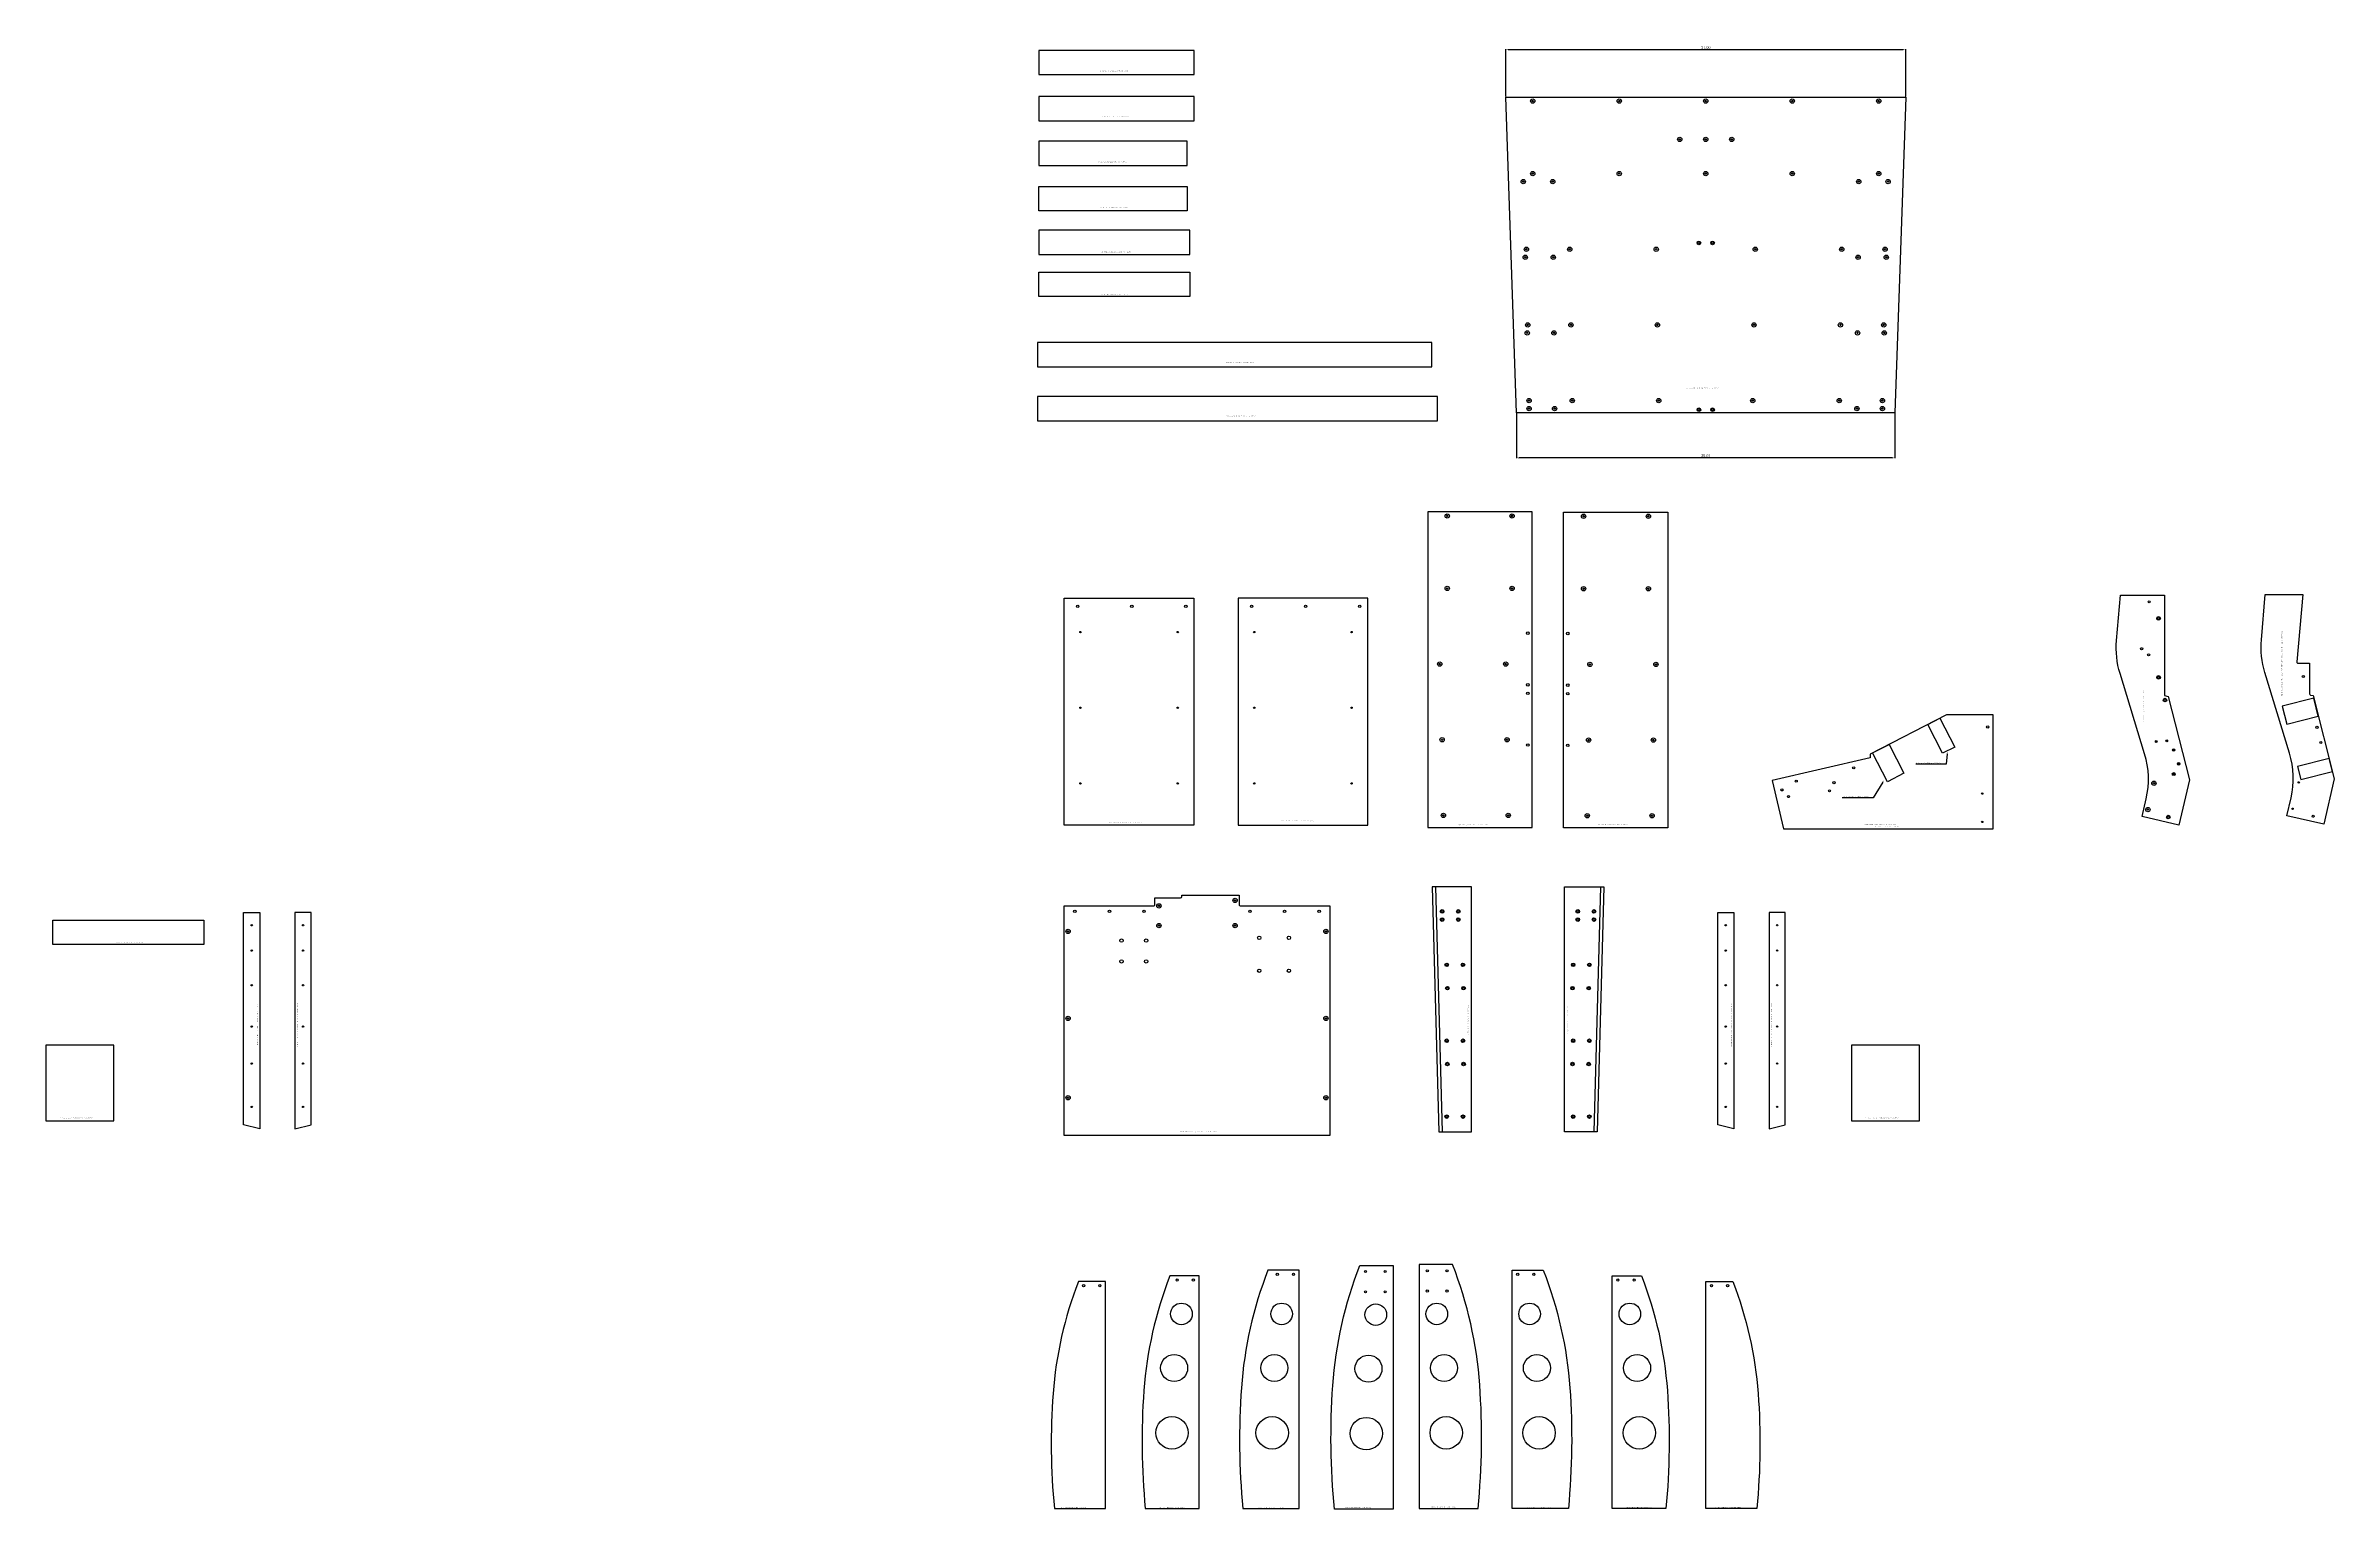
# Model space of a CAD drawing. Extents: x -85 to 127, y 11 to 146.
import ezdxf
from ezdxf import colors
from ezdxf.entities.mleader import LeaderData, LeaderLine
from ezdxf.enums import TextEntityAlignment as Align
from ezdxf.math import Vec2, Vec3

# ---------------------------------------------------------------- set-up
doc = ezdxf.new("R2010")
doc.units = 0
doc.header["$MEASUREMENT"] = 0
doc.header["$PDSIZE"] = -1
doc.layers.get('0').update_dxf_attribs({"linetype": 'CONTINUOUS'})
doc.layers.get('Defpoints').update_dxf_attribs({"linetype": 'CONTINUOUS'})
doc.layers.add('Info', color=4, linetype='CONTINUOUS')
doc.styles.add('Annotative', font='txt')
doc.dimstyles.get("Standard").update_dxf_attribs({"dimtxt": 0.18, "dimasz": 0.18, "dimexe": 0.18, "dimexo": 0.0625, "dimgap": 0.09, "dimtad": 0, "dimtih": 1, "dimtoh": 1, "dimdec": 4, "dimzin": 0, "dimdsep": 46, "dimtxsty": 'STANDARD', "dimcen": 0.09, "dimadec": 0, "dimazin": 0, "dimtfac": 1, "dimtdec": 4, "dimtofl": 0, "dimtmove": 0, "dimatfit": 3, "dimfxl": 1, "dimtolj": 1, "dimtzin": 0, "dimarcsym": 0})

# ---------------------------------------------------------------- blocks, each defined once
blk = doc.blocks.new('*D14')
at = {"color": 0, "lineweight": -2, "transparency": 16777216}
for p, q in [((50.24, 141.2), (50.24, 145.6)), ((50.47, 145.56), (87, 145.56)), ((87.24, 141.2), (87.24, 145.6))]:
    blk.add_line(p, q, dxfattribs=at)
at = {"color": 0, "transparency": 16777216}
for points in [[(50.47, 145.6), (50.47, 145.52), (50.24, 145.56)], [(87, 145.6), (87, 145.52), (87.24, 145.56)]]:
    blk.add_solid(points, dxfattribs=at)
at = {"layer": 'Defpoints', "color": 0, "transparency": 16777216}
for p in [(87.24, 145.56), (50.24, 141.16), (87.24, 141.16)]:
    blk.add_point(p, dxfattribs=at)
at = {"color": 0, "transparency": 16777216, "insert": (68.74, 145.74), "char_height": 0.25, "attachment_point": 5}
blk.add_mtext('\\A1;37.00', dxfattribs=at)
blk = doc.blocks.new('*D15')
at = {"color": 0, "lineweight": -2, "transparency": 16777216}
for p, q in [((51.23, 111.92), (51.23, 107.74)), ((86.24, 111.92), (86.24, 107.74)), ((86.01, 107.78), (51.47, 107.78))]:
    blk.add_line(p, q, dxfattribs=at)
at = {"color": 0, "transparency": 16777216}
for points in [[(51.47, 107.82), (51.47, 107.74), (51.23, 107.78)], [(86.01, 107.82), (86.01, 107.74), (86.24, 107.78)]]:
    blk.add_solid(points, dxfattribs=at)
at = {"layer": 'Defpoints', "color": 0, "transparency": 16777216}
for p in [(51.23, 111.96), (86.24, 111.96), (51.23, 107.78)]:
    blk.add_point(p, dxfattribs=at)
at = {"color": 0, "transparency": 16777216, "insert": (68.74, 107.97), "char_height": 0.25, "attachment_point": 5}
blk.add_mtext('\\A1;35.01', dxfattribs=at)

msp = doc.modelspace()

# ---------------------------------------------------------------- linework, layer by layer
for p, q in [((43.742, 68.084), (44.362, 45.443)), ((59.007, 68.084), (58.387, 45.443))]:
    msp.add_line(p, q)
at = {"color": 7, "linetype": 'Continuous'}
for points in [[(7.034, 145.483), (7.034, 143.233), (21.414, 143.233), (21.414, 145.483)], [(7.034, 141.214), (7.034, 138.964), (21.414, 138.964), (21.414, 141.214)], [(7.034, 134.822), (20.778, 134.822), (20.778, 137.072), (7.034, 137.072)], [(20.778, 130.642), (7.034, 130.642), (7.034, 132.892), (20.778, 132.892)], [(7.034, 126.603), (21.016, 126.603), (21.016, 128.853), (7.034, 128.853)], [(21.016, 122.722), (7.034, 122.722), (7.034, 124.972), (21.016, 124.972)], [(6.919, 118.456), (6.919, 116.206), (43.41, 116.206), (43.41, 118.456)], [(6.919, 113.473), (6.919, 111.223), (43.918, 111.223), (43.918, 113.473)], [(43.021, 102.779), (43.021, 73.579), (52.671, 73.579), (52.671, 102.779)], [(65.233, 102.753), (65.233, 73.553), (55.583, 73.553), (55.583, 102.753)], [(21.395, 94.794), (21.395, 73.794), (9.395, 73.794), (9.395, 94.794)], [(37.479, 73.794), (37.479, 94.794), (25.479, 94.794), (25.479, 73.794)], [(91.003, 84.01), (83.943, 80.373), (83.943, 80.026), (74.89, 77.936), (75.921, 73.473), (95.318, 73.473), (95.318, 84.01)], [(-66.515, 46.067), (-66.515, 65.72), (-65.015, 65.72), (-65.015, 45.72)], [(-60.262, 46.067), (-60.262, 65.72), (-61.762, 65.72), (-61.762, 45.72)], [(69.842, 46.067), (69.842, 65.72), (71.342, 65.72), (71.342, 45.72)], [(76.095, 46.067), (76.095, 65.72), (74.595, 65.72), (74.595, 45.72)], [(-70.185, 62.756), (-84.168, 62.756), (-84.168, 65.006), (-70.185, 65.006)], [(-84.815, 46.439), (-78.515, 46.439), (-78.515, 53.439), (-84.815, 53.439)], [(82.213, 46.439), (88.513, 46.439), (88.513, 53.439), (82.213, 53.439)]]:
    msp.add_lwpolyline(points, close=True, dxfattribs=at)
at = {"color": 0, "linetype": 'Continuous'}
msp.add_lwpolyline([(86.243, 111.96), (51.233, 111.96), (50.238, 141.16), (87.237, 141.16)], close=True, dxfattribs=at)
at = {"color": 7, "linetype": 'Continuous'}
for points in [[(107.109, 95.077), (111.189, 95.077), (111.189, 85.786), (111.527, 85.708), (113.482, 78.011), (112.512, 73.807), (109.101, 74.594), (109.484, 76.25, 0.1316525), (109.339, 80.389), (107.06, 87.843, -0.096289), (106.741, 90.879)], [(33.98, 66.334), (33.98, 45.085), (9.38, 45.085), (9.38, 66.334), (17.655, 66.334, 0.4142136), (17.78, 66.459), (17.78, 67.087), (20.155, 67.087, 0.4142136), (20.28, 67.212), (20.28, 67.334), (25.58, 67.334), (25.58, 66.459, 0.4142136), (25.705, 66.334)], [(10.709, 31.574, 0.0743296), (8.367, 21.224, 0.0417113), (8.483, 10.586), (13.214, 10.586), (13.214, 31.574)], [(71.244, 31.574, -0.0743296), (73.585, 21.224, -0.0417113), (73.469, 10.586), (68.739, 10.586), (68.739, 31.574)]]:
    msp.add_lwpolyline(points, format="xyb", close=True, dxfattribs=at)
at = {"color": 7, "linetype": 'Continuous', "lineweight": 25}
msp.add_lwpolyline([(124.679, 85.841), (124.92, 85.785), (126.876, 78.088), (125.905, 73.884), (122.495, 74.671), (122.877, 76.328, 0.1316525), (122.732, 80.466), (120.454, 87.92, -0.096289), (120.135, 90.956), (120.502, 95.154), (123.957, 95.154), (123.411, 88.914, 0.4400105), (123.536, 88.779), (124.582, 88.779), (124.582, 85.963, 0.3492156)], format="xyb", close=True, dxfattribs=at)
at = {"color": 4}
for points in [[(125.404, 83.88), (124.982, 85.541), (122.074, 84.803), (122.497, 83.141)], [(126.399, 79.966), (123.491, 79.228), (123.799, 78.016), (126.706, 78.755)]]:
    msp.add_lwpolyline(points, close=True, dxfattribs=at)
at = {"color": 4, "lineweight": 30}
for points in [[(90.392, 83.695), (91.765, 81.028), (90.654, 80.456), (89.28, 83.123), (90.392, 83.695)], [(85.691, 81.274), (87.065, 78.607), (85.541, 77.822), (84.167, 80.489), (85.691, 81.274)]]:
    msp.add_lwpolyline(points, dxfattribs=at)
for points in [[(47.072, 68.084), (43.442, 68.084), (44.062, 45.443), (47.072, 45.443)], [(55.678, 68.084), (59.308, 68.084), (58.688, 45.443), (55.678, 45.443)]]:
    msp.add_lwpolyline(points, close=True)
for points in [[(19.163, 32.099, 0.0746388), (16.766, 21.49, 0.0417696), (16.894, 10.586), (21.863, 10.586), (21.863, 32.099)], [(42.234, 10.586), (47.679, 10.586, 0.0419013), (47.832, 22.022, 0.0753315), (45.321, 33.15), (42.234, 33.15)], [(62.789, 32.099, -0.0746388), (65.187, 21.49, -0.0417696), (65.059, 10.586), (60.09, 10.586), (60.09, 32.099)]]:
    msp.add_lwpolyline(points, format="xyb", close=True)
at = {"color": 0, "linetype": 'ByBlock'}
for points in [[(31.132, 10.586), (31.132, 32.624), (28.238, 32.624, 0.0749354), (25.784, 21.756, 0.041826), (25.925, 10.586)], [(50.82, 10.586), (50.82, 32.624), (53.714, 32.624, -0.0749354), (56.168, 21.756, -0.041826), (56.028, 10.586)]]:
    msp.add_lwpolyline(points, format="xyb", close=True, dxfattribs=at)
at = {"color": 0}
msp.add_lwpolyline([(39.839, 10.517), (34.394, 10.517, -0.0419013), (34.241, 21.953, -0.0753315), (36.751, 33.081), (39.839, 33.081)], format="xyb", close=True, dxfattribs=at)
at = {"color": 0, "linetype": 'Continuous'}
for centre, radius in [((52.738, 140.785), 0.2), ((60.738, 140.785), 0.2), ((68.738, 140.785), 0.2), ((76.738, 140.785), 0.2), ((84.738, 140.785), 0.2), ((66.338, 137.247), 0.2), ((68.738, 137.247), 0.2), ((71.138, 137.247), 0.2), ((51.863, 133.335), 0.2), ((52.731, 134.085), 0.2), ((54.58, 133.335), 0.2), ((60.731, 134.085), 0.2), ((68.744, 134.085), 0.2), ((76.744, 134.085), 0.2), ((82.896, 133.335), 0.2), ((84.744, 134.085), 0.2), ((85.612, 133.335), 0.2), ((52.153, 127.085), 0.2), ((56.153, 127.085), 0.2), ((64.153, 127.085), 0.2), ((68.105, 127.669), 0.0967), ((69.368, 127.669), 0.0967), ((73.323, 127.085), 0.2), ((81.323, 127.085), 0.2), ((85.323, 127.085), 0.2), ((52.042, 126.335), 0.2), ((54.639, 126.335), 0.2), ((82.836, 126.335), 0.2), ((85.433, 126.335), 0.2), ((52.221, 119.335), 0.2), ((52.272, 120.085), 0.2), ((54.699, 119.335), 0.2), ((56.272, 120.085), 0.2), ((64.272, 120.085), 0.2), ((73.203, 120.085), 0.2), ((81.203, 120.085), 0.2), ((82.777, 119.335), 0.2), ((85.203, 120.085), 0.2), ((85.255, 119.335), 0.2), ((52.391, 113.085), 0.2), ((52.4, 112.335), 0.2), ((54.758, 112.335), 0.2), ((56.391, 113.085), 0.2), ((64.391, 113.085), 0.2), ((73.084, 113.085), 0.2), ((81.084, 113.085), 0.2), ((82.717, 112.335), 0.2), ((85.076, 112.335), 0.2), ((85.084, 113.085), 0.2), ((37.268, 32.512), 0.095), ((39.089, 32.512), 0.095), ((37.268, 30.637), 0.095), ((39.089, 30.637), 0.095), ((38.214, 28.517), 1), ((37.539, 23.517), 1.25), ((37.339, 17.517), 1.5)]:
    msp.add_circle(centre, radius, dxfattribs=at)
at = {"color": 0}
for centre, radius in [((52.738, 140.785), 0.0625), ((60.738, 140.785), 0.0625), ((68.738, 140.785), 0.0625), ((76.738, 140.785), 0.0625), ((84.738, 140.785), 0.0625), ((66.338, 137.247), 0.0625), ((68.738, 137.247), 0.0625), ((71.138, 137.247), 0.0625), ((51.863, 133.335), 0.0625), ((52.731, 134.085), 0.0625), ((54.58, 133.335), 0.0625), ((60.731, 134.085), 0.0625), ((68.744, 134.085), 0.0625), ((76.744, 134.085), 0.0625), ((82.896, 133.335), 0.0625), ((84.744, 134.085), 0.0625), ((85.612, 133.335), 0.0625), ((52.153, 127.085), 0.0625), ((56.153, 127.085), 0.0625), ((64.153, 127.085), 0.0625), ((68.105, 127.669), 0.165), ((69.368, 127.669), 0.165), ((73.323, 127.085), 0.0625), ((81.323, 127.085), 0.0625), ((85.323, 127.085), 0.0625), ((52.042, 126.335), 0.0625), ((54.639, 126.335), 0.0625), ((82.836, 126.335), 0.0625), ((85.433, 126.335), 0.0625), ((52.221, 119.335), 0.0625), ((52.272, 120.085), 0.0625), ((54.699, 119.335), 0.0625), ((56.272, 120.085), 0.0625), ((64.272, 120.085), 0.0625), ((73.203, 120.085), 0.0625), ((81.203, 120.085), 0.0625), ((82.777, 119.335), 0.0625), ((85.203, 120.085), 0.0625), ((85.255, 119.335), 0.0625), ((52.391, 113.085), 0.0625), ((52.4, 112.335), 0.0625), ((54.758, 112.335), 0.0625), ((56.391, 113.085), 0.0625), ((64.391, 113.085), 0.0625), ((73.084, 113.085), 0.0625), ((81.084, 113.085), 0.0625), ((82.717, 112.335), 0.0625), ((85.076, 112.335), 0.0625), ((85.084, 113.085), 0.0625), ((94.318, 76.723), 0.0625), ((94.318, 74.098), 0.0625)]:
    msp.add_circle(centre, radius, dxfattribs=at)
for centre, radius in [((68.105, 112.236), 0.165), ((69.368, 112.236), 0.165), ((44.821, 102.404), 0.0625), ((50.821, 102.404), 0.0625), ((57.433, 102.378), 0.0625), ((63.433, 102.378), 0.0625), ((44.821, 95.704), 0.0625), ((50.821, 95.704), 0.0625), ((57.433, 95.678), 0.0625), ((63.433, 95.678), 0.0625), ((10.895, 91.669), 0.0625), ((19.895, 91.669), 0.0625), ((26.979, 91.669), 0.0625), ((35.979, 91.669), 0.0625), ((110.626, 92.927), 0.095), ((44.129, 88.704), 0.0625), ((50.236, 88.704), 0.0625), ((58.018, 88.678), 0.0625), ((64.125, 88.678), 0.0625), ((110.626, 87.474), 0.095), ((10.895, 84.669), 0.0625), ((19.895, 84.669), 0.0625), ((26.979, 84.669), 0.0625), ((35.979, 84.669), 0.0625), ((111.223, 85.381), 0.095), ((44.356, 81.704), 0.0625), ((50.356, 81.704), 0.0625), ((57.898, 81.678), 0.0625), ((63.898, 81.678), 0.0625), ((110.418, 81.534), 0.0625), ((111.379, 81.603), 0.0625), ((112.012, 80.754), 0.065), ((112.033, 78.523), 0.075), ((112.482, 79.477), 0.065), ((10.895, 77.669), 0.0625), ((19.895, 77.669), 0.0625), ((26.979, 77.669), 0.0625), ((35.979, 77.669), 0.0625), ((110.198, 77.676), 0.0625), ((44.475, 74.704), 0.0625), ((50.475, 74.704), 0.0625), ((57.779, 74.678), 0.0625), ((63.779, 74.678), 0.0625), ((109.635, 75.24), 0.0625), ((111.528, 74.547), 0.095), ((18.155, 66.337), 0.0625), ((25.205, 66.837), 0.0625), ((44.349, 65.82), 0.095), ((45.849, 65.82), 0.095), ((56.901, 65.82), 0.095), ((58.401, 65.82), 0.095), ((-65.765, 64.548), 0.0625), ((-61.012, 64.548), 0.0625), ((9.755, 63.979), 0.0625), ((18.155, 64.507), 0.0625), ((25.205, 64.507), 0.0625), ((33.605, 63.979), 0.0625), ((44.349, 65.07), 0.095), ((45.849, 65.07), 0.095), ((56.901, 65.07), 0.095), ((58.401, 65.07), 0.095), ((70.592, 64.548), 0.0625), ((75.345, 64.548), 0.0625), ((-65.765, 62.204), 0.0625), ((-61.012, 62.204), 0.0625), ((70.592, 62.204), 0.0625), ((75.345, 62.204), 0.0625), ((44.777, 60.878), 0.095), ((46.278, 60.878), 0.095), ((56.472, 60.878), 0.095), ((57.972, 60.878), 0.095), ((-65.765, 58.989), 0.0625), ((-61.012, 58.989), 0.0625), ((44.835, 58.726), 0.095), ((46.335, 58.726), 0.095), ((56.414, 58.726), 0.095), ((57.914, 58.726), 0.095), ((70.592, 58.989), 0.0625), ((75.345, 58.989), 0.0625), ((-65.765, 55.172), 0.0625), ((-61.012, 55.172), 0.0625), ((9.755, 55.926), 0.0625), ((33.605, 55.926), 0.0625), ((70.592, 55.172), 0.0625), ((75.345, 55.172), 0.0625), ((44.777, 53.858), 0.095), ((46.278, 53.858), 0.095), ((56.472, 53.858), 0.095), ((57.972, 53.858), 0.095), ((-65.765, 51.743), 0.0625), ((-61.012, 51.743), 0.0625), ((44.835, 51.706), 0.095), ((46.335, 51.706), 0.095), ((56.414, 51.706), 0.095), ((57.914, 51.706), 0.095), ((70.592, 51.743), 0.0625), ((75.345, 51.743), 0.0625), ((-65.765, 47.739), 0.0625), ((-61.012, 47.739), 0.0625), ((9.755, 48.586), 0.0625), ((33.605, 48.586), 0.0625), ((44.777, 46.838), 0.095), ((46.278, 46.838), 0.095), ((56.472, 46.838), 0.095), ((57.972, 46.838), 0.095), ((70.592, 47.739), 0.0625), ((75.345, 47.739), 0.0625)]:
    msp.add_circle(centre, radius)
at = {"color": 7, "linetype": 'Continuous'}
for centre, radius in [((68.105, 112.236), 0.0967), ((69.368, 112.236), 0.0967), ((44.821, 102.404), 0.2), ((50.821, 102.404), 0.2), ((57.433, 102.378), 0.2), ((63.433, 102.378), 0.2), ((44.821, 95.704), 0.2), ((50.821, 95.704), 0.2), ((57.433, 95.678), 0.2), ((63.433, 95.678), 0.2), ((10.645, 94.044), 0.117), ((15.645, 94.044), 0.117), ((20.645, 94.044), 0.117), ((26.729, 94.044), 0.117), ((31.729, 94.044), 0.117), ((36.729, 94.044), 0.117), ((109.751, 94.458), 0.0967), ((52.278, 91.561), 0.114), ((55.976, 91.535), 0.114), ((110.626, 92.927), 0.166), ((109.062, 90.126), 0.0967), ((109.71, 89.56), 0.0967), ((44.129, 88.704), 0.2), ((50.236, 88.704), 0.2), ((52.278, 86.783), 0.114), ((55.976, 86.756), 0.114), ((58.018, 88.678), 0.2), ((64.125, 88.678), 0.2), ((110.626, 87.474), 0.166), ((52.278, 85.995), 0.114), ((55.976, 85.969), 0.114), ((111.223, 85.381), 0.166), ((94.818, 82.885), 0.0967), ((44.356, 81.704), 0.2), ((50.356, 81.704), 0.2), ((52.278, 81.217), 0.114), ((55.976, 81.19), 0.114), ((57.898, 81.678), 0.2), ((63.898, 81.678), 0.2), ((110.418, 81.534), 0.086), ((111.379, 81.603), 0.086), ((112.012, 80.754), 0.112), ((82.425, 79.099), 0.0967), ((112.033, 78.523), 0.139), ((112.482, 79.477), 0.113), ((75.787, 77.061), 0.0967), ((76.387, 76.443), 0.0967), ((77.112, 77.872), 0.0967), ((80.193, 76.978), 0.0967), ((80.599, 77.737), 0.0967), ((110.198, 77.676), 0.2), ((44.475, 74.704), 0.2), ((50.475, 74.704), 0.2), ((57.779, 74.678), 0.2), ((63.779, 74.678), 0.2), ((109.635, 75.24), 0.2), ((111.528, 74.547), 0.166), ((10.38, 65.834), 0.117), ((13.58, 65.834), 0.117), ((16.78, 65.834), 0.117), ((18.155, 66.337), 0.2), ((25.205, 66.837), 0.2), ((26.58, 65.834), 0.117), ((29.78, 65.834), 0.117), ((32.98, 65.834), 0.117), ((44.349, 65.82), 0.166), ((45.849, 65.82), 0.166), ((56.901, 65.82), 0.166), ((58.401, 65.82), 0.166), ((9.755, 63.979), 0.2), ((18.155, 64.507), 0.2), ((25.205, 64.507), 0.2), ((27.436, 63.379), 0.156), ((30.186, 63.379), 0.156), ((33.605, 63.979), 0.2), ((44.349, 65.07), 0.166), ((45.849, 65.07), 0.166), ((56.901, 65.07), 0.166), ((58.401, 65.07), 0.166), ((14.694, 63.126), 0.156), ((16.978, 63.126), 0.156), ((14.694, 61.197), 0.156), ((16.978, 61.197), 0.156), ((27.436, 60.329), 0.156), ((30.186, 60.329), 0.156), ((44.777, 60.878), 0.166), ((46.278, 60.878), 0.166), ((56.472, 60.878), 0.166), ((57.972, 60.878), 0.166), ((44.835, 58.726), 0.166), ((46.335, 58.726), 0.166), ((56.414, 58.726), 0.166), ((57.914, 58.726), 0.166), ((9.755, 55.926), 0.2), ((33.605, 55.926), 0.2), ((44.777, 53.858), 0.166), ((46.278, 53.858), 0.166), ((56.472, 53.858), 0.166), ((57.972, 53.858), 0.166), ((44.835, 51.706), 0.166), ((46.335, 51.706), 0.166), ((56.414, 51.706), 0.166), ((57.914, 51.706), 0.166), ((9.755, 48.586), 0.2), ((33.605, 48.586), 0.2), ((44.777, 46.838), 0.166), ((46.278, 46.838), 0.166), ((56.472, 46.838), 0.166), ((57.972, 46.838), 0.166), ((19.839, 31.724), 0.0968), ((21.339, 31.724), 0.0968), ((42.984, 32.581), 0.095), ((44.805, 32.581), 0.095), ((60.614, 31.724), 0.0968), ((62.114, 31.724), 0.0968), ((11.19, 31.199), 0.0968), ((12.69, 31.199), 0.0968), ((42.984, 30.706), 0.095), ((44.805, 30.706), 0.095), ((69.263, 31.199), 0.0968), ((70.763, 31.199), 0.0968), ((20.238, 28.586), 1), ((43.859, 28.586), 1), ((61.715, 28.586), 1), ((19.563, 23.586), 1.25), ((44.534, 23.586), 1.25), ((62.39, 23.586), 1.25), ((19.363, 17.586), 1.5), ((44.734, 17.586), 1.5), ((62.59, 17.586), 1.5)]:
    msp.add_circle(centre, radius, dxfattribs=at)
at = {"color": 7, "linetype": 'Continuous', "lineweight": 25}
for centre, radius in [((124.019, 87.551), 0.0967), ((125.278, 82.853), 0.0967), ((125.636, 81.445), 0.0967), ((123.591, 77.753), 0.0625), ((123.029, 75.317), 0.0625), ((124.921, 74.624), 0.0967)]:
    msp.add_circle(centre, radius, dxfattribs=at)
at = {"color": 0, "linetype": 'ByBlock'}
for centre, radius in [((29.108, 32.249), 0.0967), ((30.608, 32.249), 0.0967), ((51.344, 32.249), 0.0967), ((52.844, 32.249), 0.0967), ((29.507, 28.586), 1), ((52.445, 28.586), 1), ((28.832, 23.586), 1.25), ((53.12, 23.586), 1.25), ((28.632, 17.586), 1.5), ((53.32, 17.586), 1.5)]:
    msp.add_circle(centre, radius, dxfattribs=at)

# ---------------------------------------------------------------- texts
at = {"layer": 'Info', "style": 'Annotative'}
for s, p in [('Sub Floor Brace E - Qty 1 - PN# OH2A1A1A-15 - CNC - Item 6 - Thick .75" (19.05mm)', (12.689, 143.551)), ('Sub Floor Brace H - Qty 1 - PN# OH2A1A1A-18 - CNC - Item 9 - Thick .75" (19.05mm)', (12.74, 139.34)), ('Sub Floor Brace D - Qty 1 - PN# OH2A1A1A-14 - CNC - Item 5 - Thick .75" (19.05mm)', (12.518, 135.121)), ('Sub Floor Brace G - Qty 1 - PN# OH2A1A1A-17 - CNC - Item 8 - Thick .75" (19.05mm)', (12.643, 130.9)), ('Sub Floor Brace C - Qty 1 - PN# OH2A1A1A-13 - CNC - Item 4 - Thick .75" (19.05mm)', (12.858, 126.808)), ('Sub Floor Brace F - Qty 1 - PN# OH2A1A1A-16 - CNC - Item 7 - Thick .75" (19.05mm)', (12.736, 122.885)), ('Sub Floor Brace B - Qty 1 - PN# OH2A1A1A-12 - CNC - Item 3 - Thick .75" (19.05mm)', (24.34, 116.566)), ('Lower Instrument Panel Base - Qty 1 - PN# OH2A1A1A-10 - CNC - Item 1 - Thick .75" (19.05mm)', (66.913, 114.217)), ('Sub Floor Brace A  - Qty 1 - PN# OH2A1A1A-11 - CNC - Item 2 - Thick .75" (19.05mm)', (24.407, 111.626)), ('Left Outboard Footwell Wall  - Qty 1 - PN# OH2A1A1A-44 - CNC - Item 35 - Thick .75" (19.05mm)', (29.477, 74.177)), ('Right Outboard Footwell Wall  - Qty 1 - PN# OH2A1A1A-46 - CNC - Item 37 - Thick .75" (19.05mm)', (13.558, 74.024)), ('Right Footwell Floor  - Qty 1 - PN# OH2A1A1A-20 - CNC - Item 11 - Thick .75" (19.05mm)', (45.856, 73.808)), ('Left Footwell Floor  - Qty 1 - PN# OH2A1A1A-19 - CNC - Item 10 - Thick .75" (19.05mm)', (58.776, 73.851)), ('Right Inboard Footwell Wall  - Qty 1 - PN# OH2A1A1A-49 - CNC - Item 40 - Thick .75" (19.05mm)', (83.372, 73.831)), ('Sub Floor Brace F - Qty 1 - PN# OH2A1A1A-16 - CNC - Item 7 - Thick .75" (19.05mm)', (-78.465, 62.919)), ('Center Pedestal Lower Mount  - Qty 1 - PN# OH2A1A1A-48 - CNC - Item 39 - Thick .75" (19.05mm)', (-83.499, 46.681)), ('Center Pedestal Lower Mount  - Qty 1 - PN# OH2A1A1A-48 - CNC - Item 39 - Thick .75" (19.05mm)', (83.529, 46.681)), ('UPPER INSTRUMENT PANEL MOUNT  - Qty 1 - PN# OH2A1A1A-50 - CNC - Item 41 - Thick .75" (19.05mm)', (20.113, 45.405)), ('RIB  N  - Qty 1 - PN# OH2A1A1A-24 - CNC - Item 15 - Thick .75" (19.05mm)', (9.055, 10.673)), ('RIB  K  - Qty 1 - PN# OH2A1A1A-21 - CNC - Item 12 - Thick .75" (19.05mm)', (35.439, 10.63)), ('RIB  O  - Qty 1 - PN# OH2A1A1A-25 - CNC - Item 16 - Thick .75" (19.05mm)', (43.326, 10.699)), ('RIB  R  - Qty 1 - PN# OH2A1A1A-28 - CNC - Item 19 - Thick .75" (19.05mm)', (69.589, 10.673))]:
    msp.add_text(s, height=0.05, dxfattribs=at).set_placement(p)
for s, height, p in [('Right Inboard Footwell Wall  - Qty 1 - PN# OH2A1A1A-49 - CNC - Item 40 - Thick .75" (19.05mm)', 0.1, (122.077, 85.775)), ('Left Inboard Footwell Wall  - Qty 1 - PN# OH2A1A1A-47 - CNC - Item 38 - Thick .75" (19.05mm)', 0.05, (109.287, 83.377)), ('OUTBOARD UPPER RIGHT INSTRUMENT PANEL LONGERON  - Qty 1 - PN# OH2A1A1A-45 - CNC - Item 36 - Thick .75" (19.05mm)', 0.05, (-65.218, 53.278)), ('OUTBOARD UPPER LEFT INSTRUMENT PANEL LONGERON  - Qty 1 - PN# OH2A1A1A-43 - CNC - Item 34 - Thick .75" (19.05mm)', 0.05, (-61.523, 53.278)), ('OUTBOARD UPPER RIGHT INSTRUMENT PANEL LONGERON  - Qty 1 - PN# OH2A1A1A-45 - CNC - Item 36 - Thick .75" (19.05mm)', 0.05, (71.139, 53.278)), ('OUTBOARD UPPER LEFT INSTRUMENT PANEL LONGERON  - Qty 1 - PN# OH2A1A1A-43 - CNC - Item 34 - Thick .75" (19.05mm)', 0.05, (74.834, 53.278)), ('Right LIP Canopy Sill1  - Qty 1 - PN# OH2A1A1A-40 - CNC - Item 31 - Thick .75" (19.05mm)', 0.05, (46.774, 54.344)), ('Left LIP Canopy Sill  - Qty 1 - PN# OH2A1A1A-39 - CNC - Item 30 - Thick .75" (19.05mm)', 0.05, (56.008, 54.344))]:
    msp.add_text(s, height=height, rotation=90, dxfattribs=at).set_placement(p)
at = {"layer": 'Info', "color": 1, "style": 'Annotative'}
msp.add_text('NOTE   -  The 2 Pockets are Engraved   -  See Leader Above for Depth', height=0.05, dxfattribs=at).set_placement((85.507, 73.65), align=Align.CENTER)
at = {"layer": 'Info', "char_height": 0.05, "attachment_point": 2, "style": 'Annotative'}
for s, insert in [('RIB  M  - Qty 1 - PN# OH2A1A1A-23 - CNC - Item 14 - Thick .75" (19.05mm)', (19.389, 10.709)), ('RIB  L  - Qty 1 - PN# OH2A1A1A-22 - CNC - Item 13 - Thick .75" (19.05mm)', (28.524, 10.736)), ('RIB  P  - Qty 1 - PN# OH2A1A1A-26 - CNC - Item 17 - Thick .75" (19.05mm)', (53.428, 10.736)), ('RIB  Q  - Qty 1 - PN# OH2A1A1A-27 - CNC - Item 18 - Thick .75" (19.05mm)', (62.564, 10.709))]:
    msp.add_mtext_dynamic_manual_height_columns(s, width=5.31726, gutter_width=0.625, heights=[0.083], dxfattribs=dict(at, insert=insert))

# ---------------------------------------------------------------- dimensions: what is measured, and where the dimension line sits
for base, p1, p2, picture, middle in [((87.237, 145.557), (50.238, 141.16), (87.237, 141.16), '*D14', (68.738, 145.742)), ((51.233, 107.782), (86.243, 111.96), (51.233, 111.96), '*D15', (68.738, 107.967))]:
    dim = msp.add_linear_dim(base=base, p1=p1, p2=p2, dimstyle='STANDARD', override={"dimtxt": 0.25, "dimasz": 0.236, "dimexe": 0.039, "dimexo": 0.039, "dimgap": 0.06, "dimtad": 1, "dimdec": 2, "dimzin": 1, "dimtdec": 2, "dimtzin": 1})
    dim.commit()
    dim.dimension.update_dxf_attribs({"geometry": picture, "text_midpoint": middle})

# ---------------------------------------------------------------- leaders
at = {"color": 4}
ml = msp.add_multileader_mtext('Standard', dxfattribs=at)
ml.set_content('Pocket Engraved .19 inches (4.8 mm)', color=4, style='STANDARD')
ml.set_leader_properties()
ml.build(insert=Vec2(0, 0))
ml.multileader.update_dxf_attribs({"text_right_attachment_type": 6, "dogleg_length": 0.36, "arrow_head_size": 0.18})
ctx = ml.context
ctx.base_point, ctx.char_height, ctx.arrow_head_size, ctx.landing_gap_size, ctx.plane_origin = Vec3(87.265, 79.524), 0.1, 0.18, 0.09, Vec3(91.95, 81.086)
ctx.right_attachment, ctx.text_align_type = 6, 2
notes = []
notes.append((ctx, [(0, (1, 1, 0), (90.972, 79.458), (-1, 0), 0.36, [(0, [(91.072, 80.565)], 0, [])])]))
ctx.mtext.insert, ctx.mtext.alignment, ctx.mtext.flow_direction = Vec3(90.522, 79.591), 3, 5
ml = msp.add_multileader_mtext('Standard', dxfattribs=at)
ml.set_content('Pocket Engraved .21 inches (5.33 mm)', color=4, style='STANDARD')
ml.set_leader_properties()
ml.build(insert=Vec2(0, 0))
ml.multileader.update_dxf_attribs({"text_right_attachment_type": 6, "dogleg_length": 0.36, "arrow_head_size": 0.18})
ctx = ml.context
ctx.base_point, ctx.char_height, ctx.arrow_head_size, ctx.landing_gap_size, ctx.plane_origin = Vec3(80.423, 76.386), 0.1, 0.18, 0.09, Vec3(85.208, 77.948)
ctx.right_attachment, ctx.text_align_type = 6, 2
notes.append((ctx, [(0, (1, 1, 0), (84.23, 76.32), (-1, 0), 0.36, [(0, [(85.208, 77.948)], 0, [])])]))
ctx.mtext.insert, ctx.mtext.alignment, ctx.mtext.flow_direction = Vec3(83.78, 76.453), 3, 5
for ctx, leaders in notes:
    for number, flags, end, landing, length, lines in leaders:
        leader = LeaderData()
        leader.index, (leader.has_last_leader_line, leader.has_dogleg_vector, leader.attachment_direction) = number, flags
        leader.last_leader_point, leader.dogleg_vector, leader.dogleg_length = Vec3(end), Vec3(landing), length
        for number, points, colour, breaks in lines:
            line = LeaderLine()
            line.index, line.vertices, line.color, line.breaks = number, Vec3.list(points), colors.encode_raw_color(colour), breaks
            leader.lines.append(line)
        ctx.leaders.append(leader)

doc.saveas('drawing.dxf')
